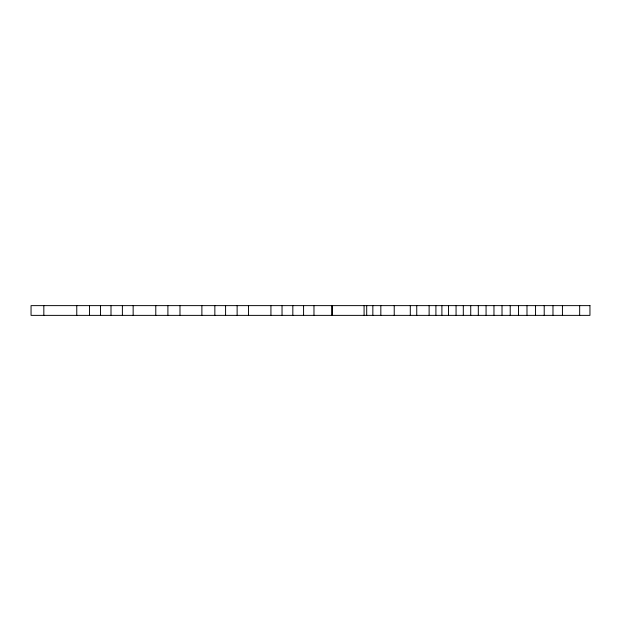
<?xml version="1.0" encoding="UTF-8"?>
<svg xmlns="http://www.w3.org/2000/svg" width="621" height="621" viewBox="0 0 621 621"><rect width="100%" height="100%" fill="white"/><g stroke="black" fill="none" stroke-linecap="round" stroke-linejoin="round"><path stroke-width="0.93" d="M579.665 305.625L579.665 315.375M562.432 305.625L562.432 315.375M552.977 305.625L552.977 315.375M544.213 305.625L544.213 315.375M535.55 305.625L535.55 315.375M526.988 305.625L526.988 315.375M518.535 305.625L518.535 315.375M510.214 305.625L510.214 315.375M502.016 305.625L502.016 315.375M493.967 305.625L493.967 315.375M486.064 305.625L486.064 315.375M478.317 305.625L478.317 315.375M470.726 305.625L470.726 315.375M463.305 305.625L463.305 315.375M456.055 305.625L456.055 315.375M448.471 305.625L448.471 315.375M441.904 305.625L441.904 315.375M435.911 305.625L435.911 315.375M429.119 305.625L429.119 315.375M416.745 305.625L416.745 315.375M410.295 305.625L410.295 315.375M394.226 305.625L394.226 315.375M380.836 305.625L380.836 315.375M372.848 305.625L372.848 315.375M366.7 305.625L366.7 315.375M364.085 305.625L364.085 315.375M332.103 305.625L332.103 315.375M331.994 305.625L331.994 315.375M313.978 305.625L313.978 315.375M303.576 305.625L303.576 315.375M292.833 305.625L292.833 315.375M282.035 305.625L282.035 315.375M270.935 305.625L270.935 315.375M248.462 305.625L248.462 315.375M237.129 305.625L237.129 315.375M225.586 305.625L225.586 315.375M214.85 305.625L214.85 315.375M201.887 305.625L201.887 315.375M179.981 305.625L179.981 315.375M167.903 305.625L167.903 315.375M155.786 305.625L155.786 315.375M133.15 305.625L133.15 315.375M122.384 305.625L122.384 315.375M111.004 305.625L111.004 315.375M100.54 305.625L100.54 315.375M89.525 305.625L89.525 315.375M76.771 305.625L76.771 315.375M43.835 305.625L43.835 315.375M589.95 305.625L31.05 305.625L31.05 315.375L589.95 315.375L589.95 305.625"/></g></svg>
